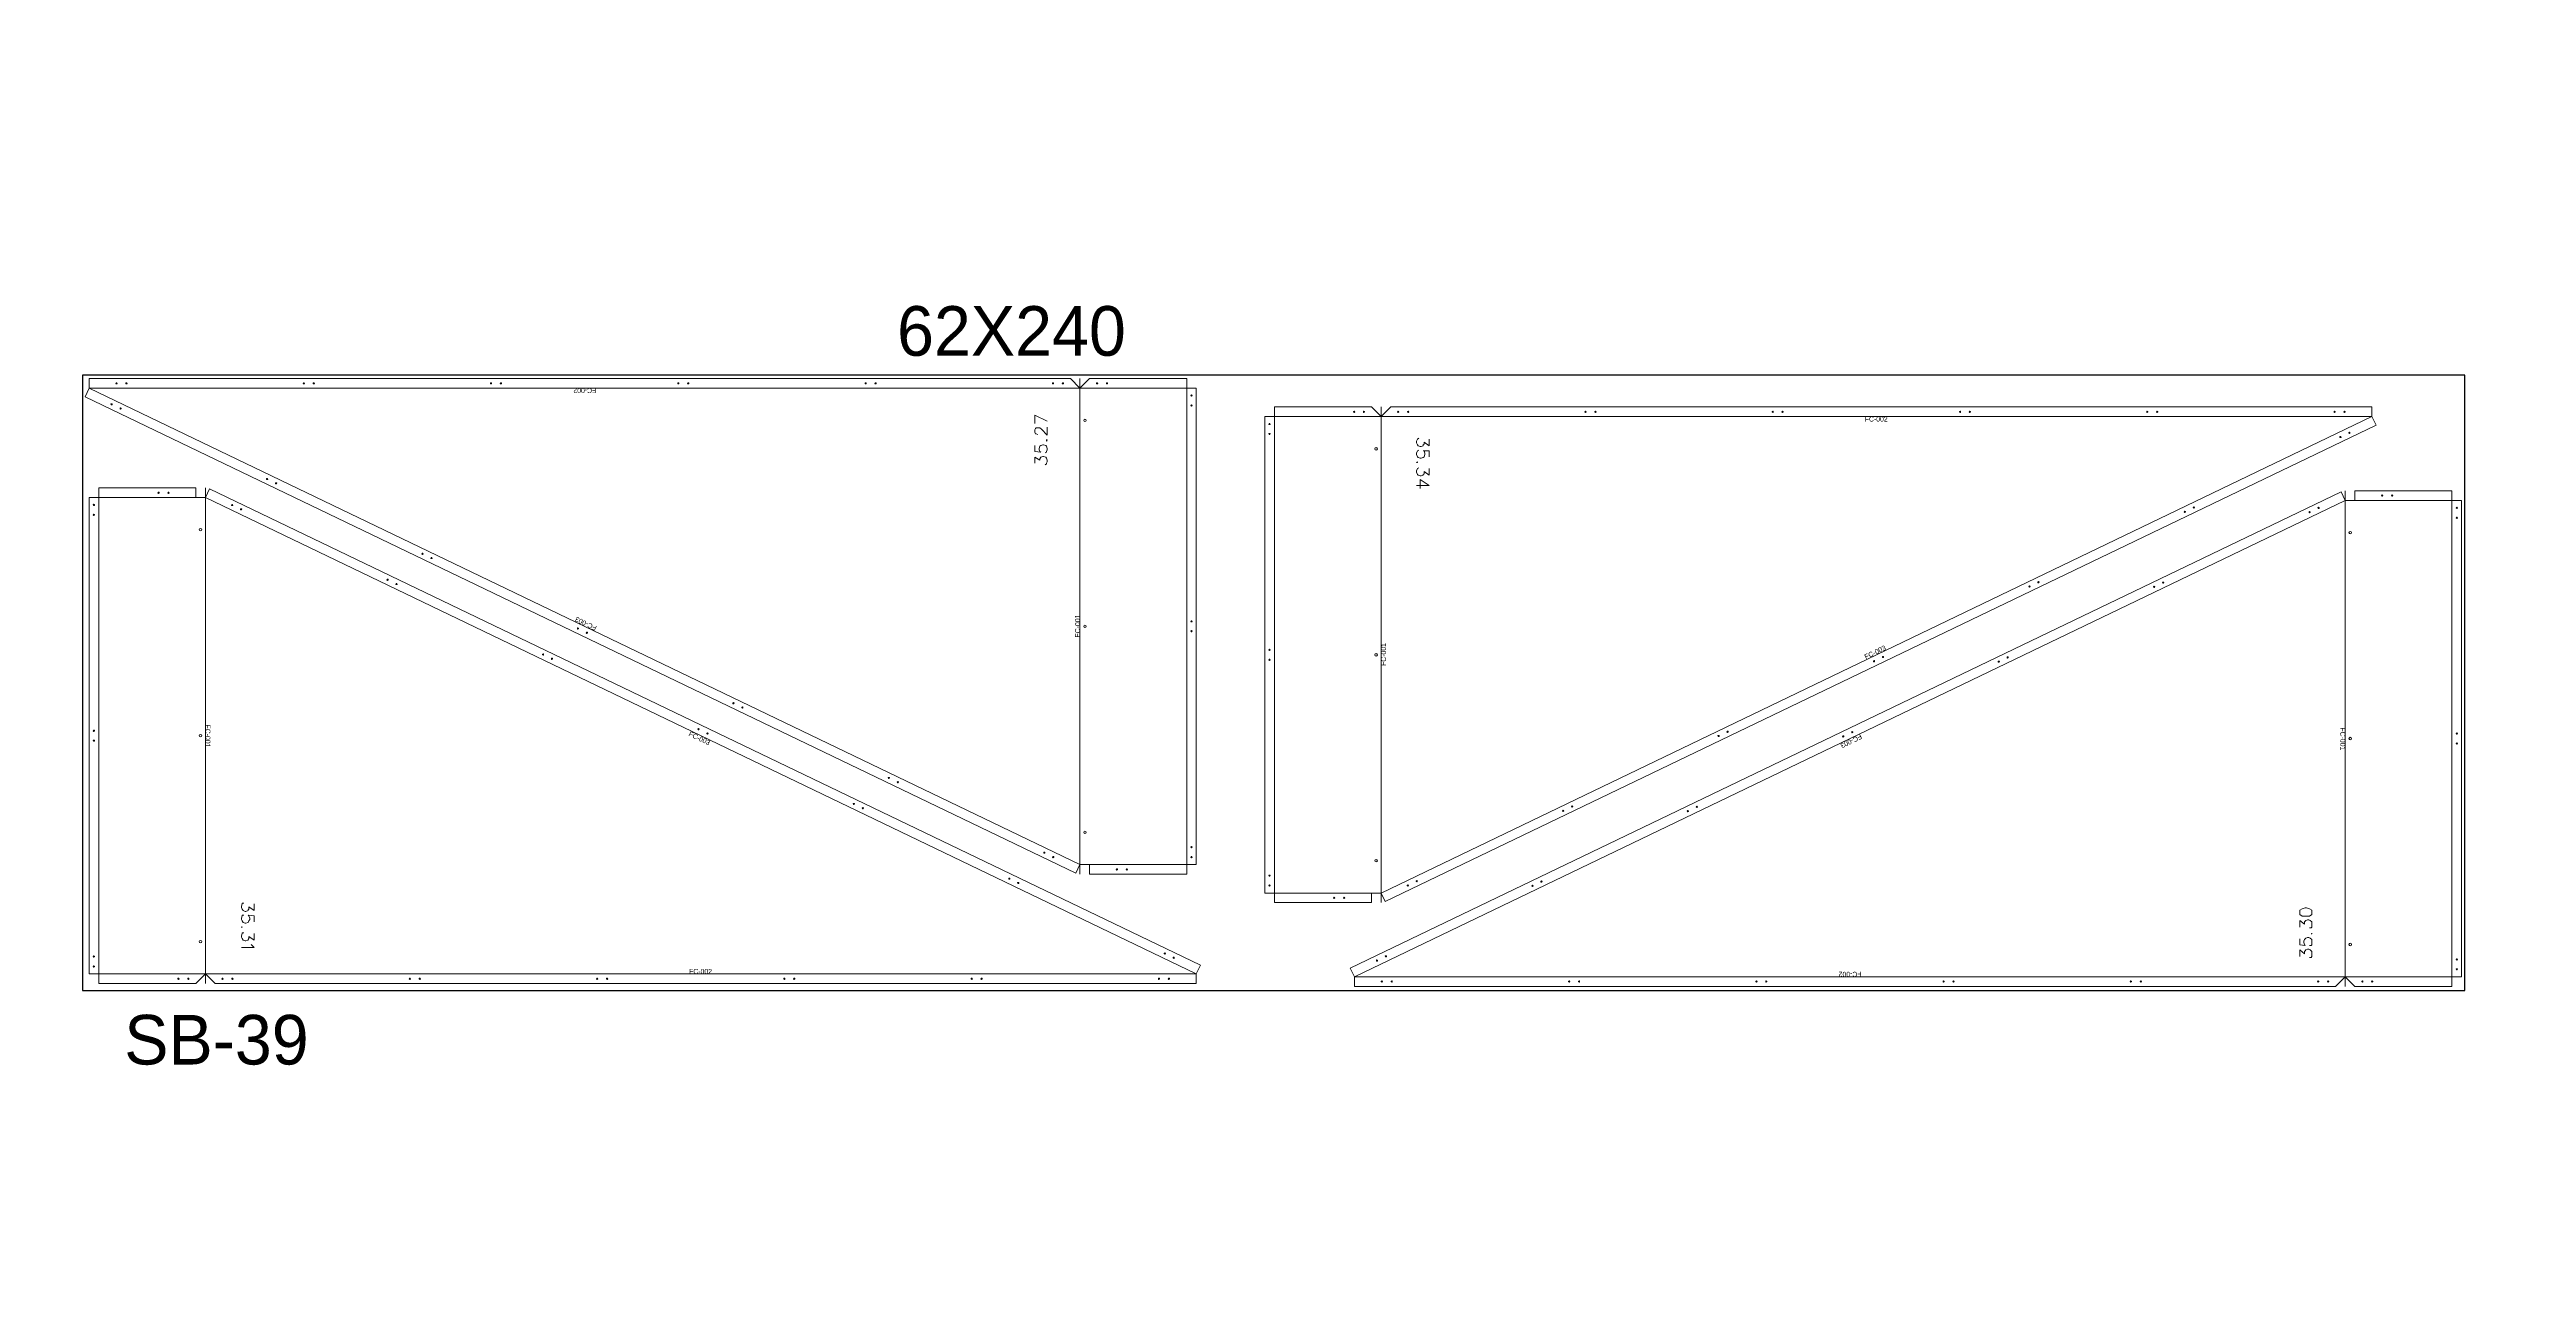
# Paper-space layout '4' of a CAD drawing. Header units: inches. Extents: x 1.7 to 15, y 2.1 to 8.7.
# The model-space entities are those that its viewports show. They can reach past a viewport. Long polylines and large blocks are cut down to what shows.
import ezdxf
from ezdxf.enums import TextEntityAlignment as Align

# ---------------------------------------------------------------- set-up
doc = ezdxf.new("R2010")
doc.units = ezdxf.units.IN
doc.header["$MEASUREMENT"] = 0
for name, color, linetype, lineweight in [('ACM_Layer 1_Router Offset_Panel Cut', 1, 'Continuous', 9), ('ACM_Layer 3_Open Offset Countour_Route Lines', 4, 'Continuous', 9), ('ACM_Layer 4_Drill Centers_Rivet Holes', 3, 'Continuous', 9), ('ACM_Layer 5_Drill Centers_Weep Holes', 6, 'Continuous', 9)]:
    doc.layers.add(name, color=color, linetype=linetype, lineweight=lineweight)
doc.layers.add('ACM_Reference_F-Clip', color=30, linetype='Continuous')
doc.layers.add('ACM_Reference_Text', color=7, linetype='Continuous')
doc.layers.get('Defpoints').off()

# ---------------------------------------------------------------- blocks, each defined once
blk = doc.blocks.new('*U147')
blk.add_lwpolyline([(-98, -34.48), (142, -34.48), (142, 27.52), (-98, 27.52)], close=True)
at = {"insert": (-15.94, 34.48), "char_height": 5, "attachment_point": 1}
blk.add_mtext_dynamic_manual_height_columns('62X240', width=43.9641, gutter_width=1, heights=[0], dxfattribs=at)
blk = doc.blocks.new('*U148')
at = {"color": 0, "linetype": 'ByBlock', "lineweight": -2, "transparency": 16777216}
blk.add_blockref('*U147', (840, 0), dxfattribs=at)

msp = doc.modelspace()

# ---------------------------------------------------------------- linework, layer by layer
at = {"layer": 'ACM_Layer 1_Router Offset_Panel Cut'}
for points in [[(1271.78, 590.67), (1272.75, 589.7), (1273.72, 590.67), (1283.5, 590.67), (1283.5, 589.7), (1284.47, 589.7), (1284.47, 541.7), (1283.5, 541.7), (1283.5, 540.73), (1273.72, 540.73), (1273.72, 541.7), (1272.75, 541.7), (1272.33, 540.83), (1172.52, 588.83), (1172.94, 589.7), (1172.94, 590.67)], [(1402.89, 587.8), (1402.89, 586.83), (1403.31, 585.96), (1303.5, 537.96), (1303.08, 538.83), (1302.11, 538.83), (1302.11, 537.86), (1292.33, 537.86), (1292.33, 538.83), (1291.36, 538.83), (1291.36, 586.83), (1292.33, 586.83), (1292.33, 587.8), (1302.11, 587.8), (1303.08, 586.83), (1304.05, 587.8)], [(1185.62, 529.71), (1184.65, 530.68), (1183.68, 529.71), (1173.9, 529.71), (1173.9, 530.68), (1172.93, 530.68), (1172.93, 578.68), (1173.9, 578.68), (1173.9, 579.65), (1183.68, 579.65), (1183.68, 578.68), (1184.65, 578.68), (1185.07, 579.55), (1284.88, 531.55), (1284.46, 530.68), (1284.46, 529.71)], [(1300.4, 529.42), (1300.4, 530.39), (1299.98, 531.26), (1399.79, 579.26), (1400.21, 578.39), (1401.18, 578.39), (1401.18, 579.36), (1410.96, 579.36), (1410.96, 578.39), (1411.93, 578.39), (1411.93, 530.39), (1410.96, 530.39), (1410.96, 529.42), (1401.18, 529.42), (1400.21, 530.39), (1399.24, 529.42)]]:
    msp.add_lwpolyline(points, close=True, dxfattribs=at)
at = {"layer": 'ACM_Layer 3_Open Offset Countour_Route Lines'}
for p, q in [((1172.94, 589.7), (1172.52, 588.83)), ((1172.94, 589.7), (1172.94, 590.67)), ((1172.94, 589.7), (1284.47, 589.7)), ((1272.75, 541.7), (1172.94, 589.7)), ((1272.75, 589.7), (1271.78, 590.67)), ((1272.75, 590.67), (1272.75, 540.73)), ((1272.75, 589.7), (1273.72, 590.67)), ((1283.5, 590.67), (1283.5, 540.73)), ((1402.89, 586.83), (1291.36, 586.83)), ((1292.33, 587.8), (1292.33, 537.86)), ((1303.08, 586.83), (1302.11, 587.8)), ((1303.08, 587.8), (1303.08, 537.86)), ((1303.08, 586.83), (1304.05, 587.8)), ((1303.08, 538.83), (1402.89, 586.83)), ((1402.89, 586.83), (1402.89, 587.8)), ((1402.89, 586.83), (1403.31, 585.96)), ((1173.9, 529.71), (1173.9, 579.65)), ((1183.68, 578.68), (1183.68, 579.65)), ((1184.65, 529.71), (1184.65, 579.65)), ((1184.65, 578.68), (1185.07, 579.55)), ((1400.21, 578.39), (1399.79, 579.26)), ((1400.21, 529.42), (1400.21, 579.36)), ((1401.18, 578.39), (1401.18, 579.36)), ((1410.96, 529.42), (1410.96, 579.36)), ((1172.93, 578.68), (1184.65, 578.68)), ((1184.65, 578.68), (1284.46, 530.68)), ((1400.21, 578.39), (1300.4, 530.39)), ((1411.93, 578.39), (1400.21, 578.39)), ((1272.75, 541.7), (1272.33, 540.83)), ((1284.47, 541.7), (1272.75, 541.7)), ((1273.72, 541.7), (1273.72, 540.73)), ((1291.36, 538.83), (1303.08, 538.83)), ((1302.11, 538.83), (1302.11, 537.86)), ((1303.08, 538.83), (1303.5, 537.96)), ((1284.46, 530.68), (1284.88, 531.55)), ((1284.46, 530.68), (1172.93, 530.68)), ((1184.65, 530.68), (1183.68, 529.71)), ((1184.65, 530.68), (1185.62, 529.71)), ((1284.46, 530.68), (1284.46, 529.71)), ((1300.4, 530.39), (1299.98, 531.26)), ((1300.4, 530.39), (1411.93, 530.39)), ((1300.4, 530.39), (1300.4, 529.42)), ((1400.21, 530.39), (1399.24, 529.42)), ((1400.21, 530.39), (1401.18, 529.42))]:
    msp.add_line(p, q, dxfattribs=at)
at = {"layer": 'ACM_Layer 4_Drill Centers_Rivet Holes'}
for centre in [(1175.69, 590.18), (1176.69, 590.18), (1194.56, 590.18), (1195.56, 590.18), (1213.42, 590.18), (1214.42, 590.18), (1232.29, 590.18), (1233.29, 590.18), (1251.16, 590.18), (1252.16, 590.18), (1270.03, 590.18), (1271.03, 590.18), (1274.47, 590.18), (1275.47, 590.18), (1283.98, 588.95), (1175.2, 588.07), (1176.11, 587.64), (1283.98, 587.95), (1300.36, 587.31), (1301.36, 587.31), (1304.8, 587.31), (1305.8, 587.31), (1323.67, 587.31), (1324.67, 587.31), (1342.53, 587.31), (1343.53, 587.31), (1361.4, 587.31), (1362.4, 587.31), (1380.27, 587.31), (1381.27, 587.31), (1399.14, 587.31), (1400.14, 587.31), (1291.84, 586.08), (1291.84, 585.08), (1399.72, 584.77), (1400.62, 585.2), (1179.93, 579.16), (1180.93, 579.16), (1190.86, 580.54), (1191.77, 580.11), (1403.93, 578.87), (1404.93, 578.87), (1173.42, 577.93), (1173.42, 576.93), (1187.34, 577.92), (1188.24, 577.49), (1384.06, 577.24), (1384.96, 577.67), (1396.62, 577.2), (1397.52, 577.63), (1411.45, 577.64), (1411.45, 576.64), (1206.52, 573.01), (1207.42, 572.58), (1203, 570.39), (1203.9, 569.96), (1368.4, 569.71), (1369.3, 570.14), (1380.96, 569.67), (1381.86, 570.1), (1222.18, 565.48), (1223.08, 565.05), (1283.98, 566.2), (1283.98, 565.2), (1218.66, 562.86), (1219.56, 562.43), (1291.84, 563.33), (1291.84, 562.33), (1352.74, 562.18), (1353.64, 562.61), (1365.3, 562.14), (1366.2, 562.57), (1237.84, 557.95), (1238.74, 557.52), (1173.42, 555.18), (1173.42, 554.18), (1234.32, 555.33), (1235.22, 554.9), (1337.08, 554.65), (1337.99, 555.08), (1349.64, 554.61), (1350.55, 555.04), (1411.45, 554.89), (1411.45, 553.89), (1253.5, 550.42), (1254.4, 549.99), (1249.97, 547.8), (1250.88, 547.37), (1321.42, 547.11), (1322.33, 547.55), (1333.99, 547.08), (1334.89, 547.51), (1269.16, 542.89), (1270.06, 542.45), (1283.98, 543.45), (1283.98, 542.45), (1265.63, 540.27), (1266.53, 539.84), (1276.47, 541.21), (1277.47, 541.21), (1291.84, 540.58), (1291.84, 539.58), (1305.77, 539.58), (1306.67, 540.02), (1318.33, 539.55), (1319.23, 539.98), (1298.36, 538.34), (1299.36, 538.34), (1173.42, 532.43), (1173.42, 531.43), (1281.29, 532.74), (1282.19, 532.31), (1302.67, 532.02), (1303.57, 532.45), (1411.45, 532.14), (1181.93, 530.19), (1182.93, 530.19), (1186.37, 530.19), (1187.37, 530.19), (1205.24, 530.19), (1206.24, 530.19), (1224.11, 530.19), (1225.11, 530.19), (1242.97, 530.19), (1243.97, 530.19), (1261.84, 530.19), (1262.84, 530.19), (1280.71, 530.19), (1281.71, 530.19), (1303.15, 529.91), (1304.15, 529.91), (1322.02, 529.91), (1323.02, 529.91), (1340.89, 529.91), (1341.89, 529.91), (1359.75, 529.91), (1360.75, 529.91), (1378.62, 529.91), (1379.62, 529.91), (1397.49, 529.91), (1398.49, 529.91), (1401.93, 529.91), (1402.93, 529.91), (1411.45, 531.14)]:
    msp.add_circle(centre, 0.0625, dxfattribs=at)
at = {"layer": 'ACM_Layer 5_Drill Centers_Weep Holes'}
for centre in [(1273.25, 586.45), (1302.58, 583.58), (1184.15, 575.43), (1400.71, 575.14), (1273.25, 565.7), (1302.58, 562.83), (1184.15, 554.68), (1400.71, 554.39), (1273.25, 544.95), (1302.58, 542.08), (1184.15, 533.93), (1400.71, 533.64)]:
    msp.add_circle(centre, 0.125, dxfattribs=at)
at = {"layer": 'ACM_Reference_Text', "lineweight": 0}
for points in [[(1268.2, 586.15), (1268.2, 586.97), (1269.46, 586.37)], [(1268.49, 585.03), (1268.34, 585.11), (1268.27, 585.11), (1268.2, 585.26), (1268.2, 585.48), (1268.27, 585.63), (1268.34, 585.7), (1268.49, 585.7), (1268.57, 585.7), (1268.72, 585.7), (1268.87, 585.55), (1269.46, 584.96), (1269.46, 585.78)], [(1268.2, 583.92), (1268.2, 583.32), (1268.79, 583.25), (1268.72, 583.32), (1268.64, 583.47), (1268.64, 583.62), (1268.72, 583.84), (1268.79, 583.92), (1269.01, 583.99), (1269.09, 583.99), (1269.31, 583.92), (1269.39, 583.84), (1269.46, 583.62), (1269.46, 583.47), (1269.39, 583.32), (1269.39, 583.25), (1269.24, 583.17)], [(1269.39, 584.44), (1269.39, 584.36), (1269.46, 584.44), (1269.39, 584.51)], [(1307.93, 584.57), (1307.93, 583.9), (1307.41, 584.27), (1307.41, 584.05), (1307.33, 583.98), (1307.33, 583.9), (1307.11, 583.83), (1307.03, 583.83), (1306.81, 583.9), (1306.74, 583.98), (1306.66, 584.2), (1306.66, 584.35), (1306.74, 584.57), (1306.89, 584.65)], [(1268.2, 582.13), (1268.2, 582.73), (1268.72, 582.43), (1268.72, 582.58), (1268.79, 582.73), (1269.01, 582.8), (1269.09, 582.8), (1269.31, 582.73), (1269.39, 582.65), (1269.46, 582.43), (1269.46, 582.28), (1269.39, 582.13), (1269.39, 582.06), (1269.24, 581.98)], [(1307.93, 582.79), (1307.93, 583.38), (1307.33, 583.38), (1307.41, 583.38), (1307.48, 583.16), (1307.48, 583.01), (1307.41, 582.79), (1307.33, 582.71), (1307.11, 582.64), (1307.03, 582.64), (1306.81, 582.71), (1306.74, 582.79), (1306.66, 583.01), (1306.66, 583.16), (1306.74, 583.38), (1306.89, 583.46)], [(1307.93, 581.6), (1307.93, 580.93), (1307.41, 581.3), (1307.41, 581.07), (1307.33, 581), (1307.33, 580.93), (1307.11, 580.85), (1307.03, 580.85), (1306.81, 580.93), (1306.74, 581), (1306.66, 581.22), (1306.66, 581.37), (1306.74, 581.6), (1306.89, 581.67)], [(1307.93, 579.88), (1306.66, 579.88)], [(1307.93, 579.88), (1307.03, 580.48), (1307.03, 579.59)], [(1189.55, 537.73), (1189.55, 537.06), (1189.03, 537.43), (1189.03, 537.21), (1188.96, 537.13), (1188.96, 537.06), (1188.73, 536.98), (1188.66, 536.98), (1188.44, 537.06), (1188.36, 537.21), (1188.29, 537.36), (1188.29, 537.5), (1188.36, 537.73), (1188.36, 537.8), (1188.51, 537.8)], [(1189.55, 535.94), (1189.55, 536.54), (1188.96, 536.61), (1189.03, 536.54), (1189.11, 536.31), (1189.11, 536.16), (1189.03, 536.02), (1188.96, 535.87), (1188.73, 535.79), (1188.66, 535.79), (1188.44, 535.87), (1188.36, 536.02), (1188.29, 536.16), (1188.29, 536.31), (1188.36, 536.54), (1188.36, 536.61), (1188.51, 536.61)], [(1188.36, 535.42), (1188.29, 535.42), (1188.36, 535.35)], [(1189.55, 534.75), (1189.55, 534.08), (1189.03, 534.45), (1189.03, 534.23), (1188.96, 534.16), (1188.96, 534.08), (1188.73, 534.01), (1188.66, 534.01), (1188.44, 534.08), (1188.36, 534.23), (1188.29, 534.38), (1188.29, 534.53), (1188.36, 534.75), (1188.36, 534.83), (1188.51, 534.83)], [(1395.65, 535.39), (1395.65, 536.06), (1396.09, 535.69), (1396.09, 535.91), (1396.17, 535.99), (1396.24, 536.06), (1396.39, 536.14), (1396.54, 536.14), (1396.69, 536.06), (1396.84, 535.91), (1396.84, 535.76), (1396.84, 535.62), (1396.84, 535.39), (1396.76, 535.32), (1396.62, 535.32)], [(1395.65, 534.2), (1395.65, 533.61), (1396.17, 533.53), (1396.09, 533.61), (1396.02, 533.83), (1396.02, 533.98), (1396.09, 534.13), (1396.24, 534.28), (1396.39, 534.35), (1396.54, 534.35), (1396.69, 534.28), (1396.84, 534.13), (1396.84, 533.98), (1396.84, 533.83), (1396.84, 533.61), (1396.76, 533.53), (1396.62, 533.53)], [(1396.76, 534.72), (1396.84, 534.72), (1396.84, 534.8)], [(1189.25, 533.64), (1189.33, 533.56), (1189.55, 533.34), (1188.29, 533.34)], [(1395.65, 532.42), (1395.65, 533.09), (1396.09, 532.71), (1396.09, 532.94), (1396.17, 533.01), (1396.24, 533.09), (1396.39, 533.16), (1396.54, 533.16), (1396.69, 533.09), (1396.84, 532.94), (1396.84, 532.79), (1396.84, 532.64), (1396.84, 532.42), (1396.76, 532.34), (1396.62, 532.34)]]:
    msp.add_lwpolyline(points, dxfattribs=at)
for points in [[(1306.74, 582.19), (1306.74, 582.27), (1306.66, 582.19), (1306.74, 582.19)], [(1395.65, 536.81), (1395.65, 536.66), (1395.87, 536.51), (1396.17, 536.51), (1396.32, 536.51), (1396.62, 536.51), (1396.84, 536.66), (1396.84, 536.81), (1396.84, 536.95), (1396.84, 537.1), (1396.62, 537.25), (1396.32, 537.33), (1396.17, 537.33), (1395.87, 537.25), (1395.65, 537.1), (1395.65, 536.95), (1395.65, 536.81)]]:
    msp.add_lwpolyline(points, close=True, dxfattribs=at)

# ---------------------------------------------------------------- block references
msp.add_blockref('*U148', (430.26, 563.48))

# ---------------------------------------------------------------- texts
at = {"insert": (1176.47, 526.55), "char_height": 5, "attachment_point": 1}
msp.add_mtext_dynamic_manual_height_columns('SB-39', width=43.9641, gutter_width=1, heights=[5], dxfattribs=at)
at = {"layer": 'ACM_Reference_F-Clip'}
for s, rotation, p in [('FC-002', 180, (1222.87, 589.45)), ('FC-003', 154.3357, (1222.97, 565.96)), ('FC-001', 90, (1272.5, 565.73)), ('FC-001', 90, (1303.33, 562.86)), ('FC-003', 25.6643, (1352.85, 563.09)), ('FC-001', 270, (1184.9, 554.65)), ('FC-003', 334.3357, (1234.42, 554.42)), ('FC-003', 205.6643, (1350.44, 554.13)), ('FC-001', 270, (1399.96, 554.36)), ('FC-002', 180, (1350.33, 530.64))]:
    msp.add_text(s, height=0.5, rotation=rotation, dxfattribs=at).set_placement(p, align=Align.MIDDLE_CENTER)
for p in [(1352.96, 586.58), (1234.53, 530.93)]:
    msp.add_text('FC-002', height=0.5, dxfattribs=at).set_placement(p, align=Align.MIDDLE_CENTER)

psp = doc.layouts.new('4')

# ---------------------------------------------------------------- viewports
at = {"layer": 'Defpoints', "view_target_point": (1293.7, 561.698)}
psp.add_viewport(center=(8.333, 5.376), size=(13.333, 6.63808), view_center_point=(0, 0), view_height=124.22412, dxfattribs=at)

doc.saveas('drawing.dxf')
